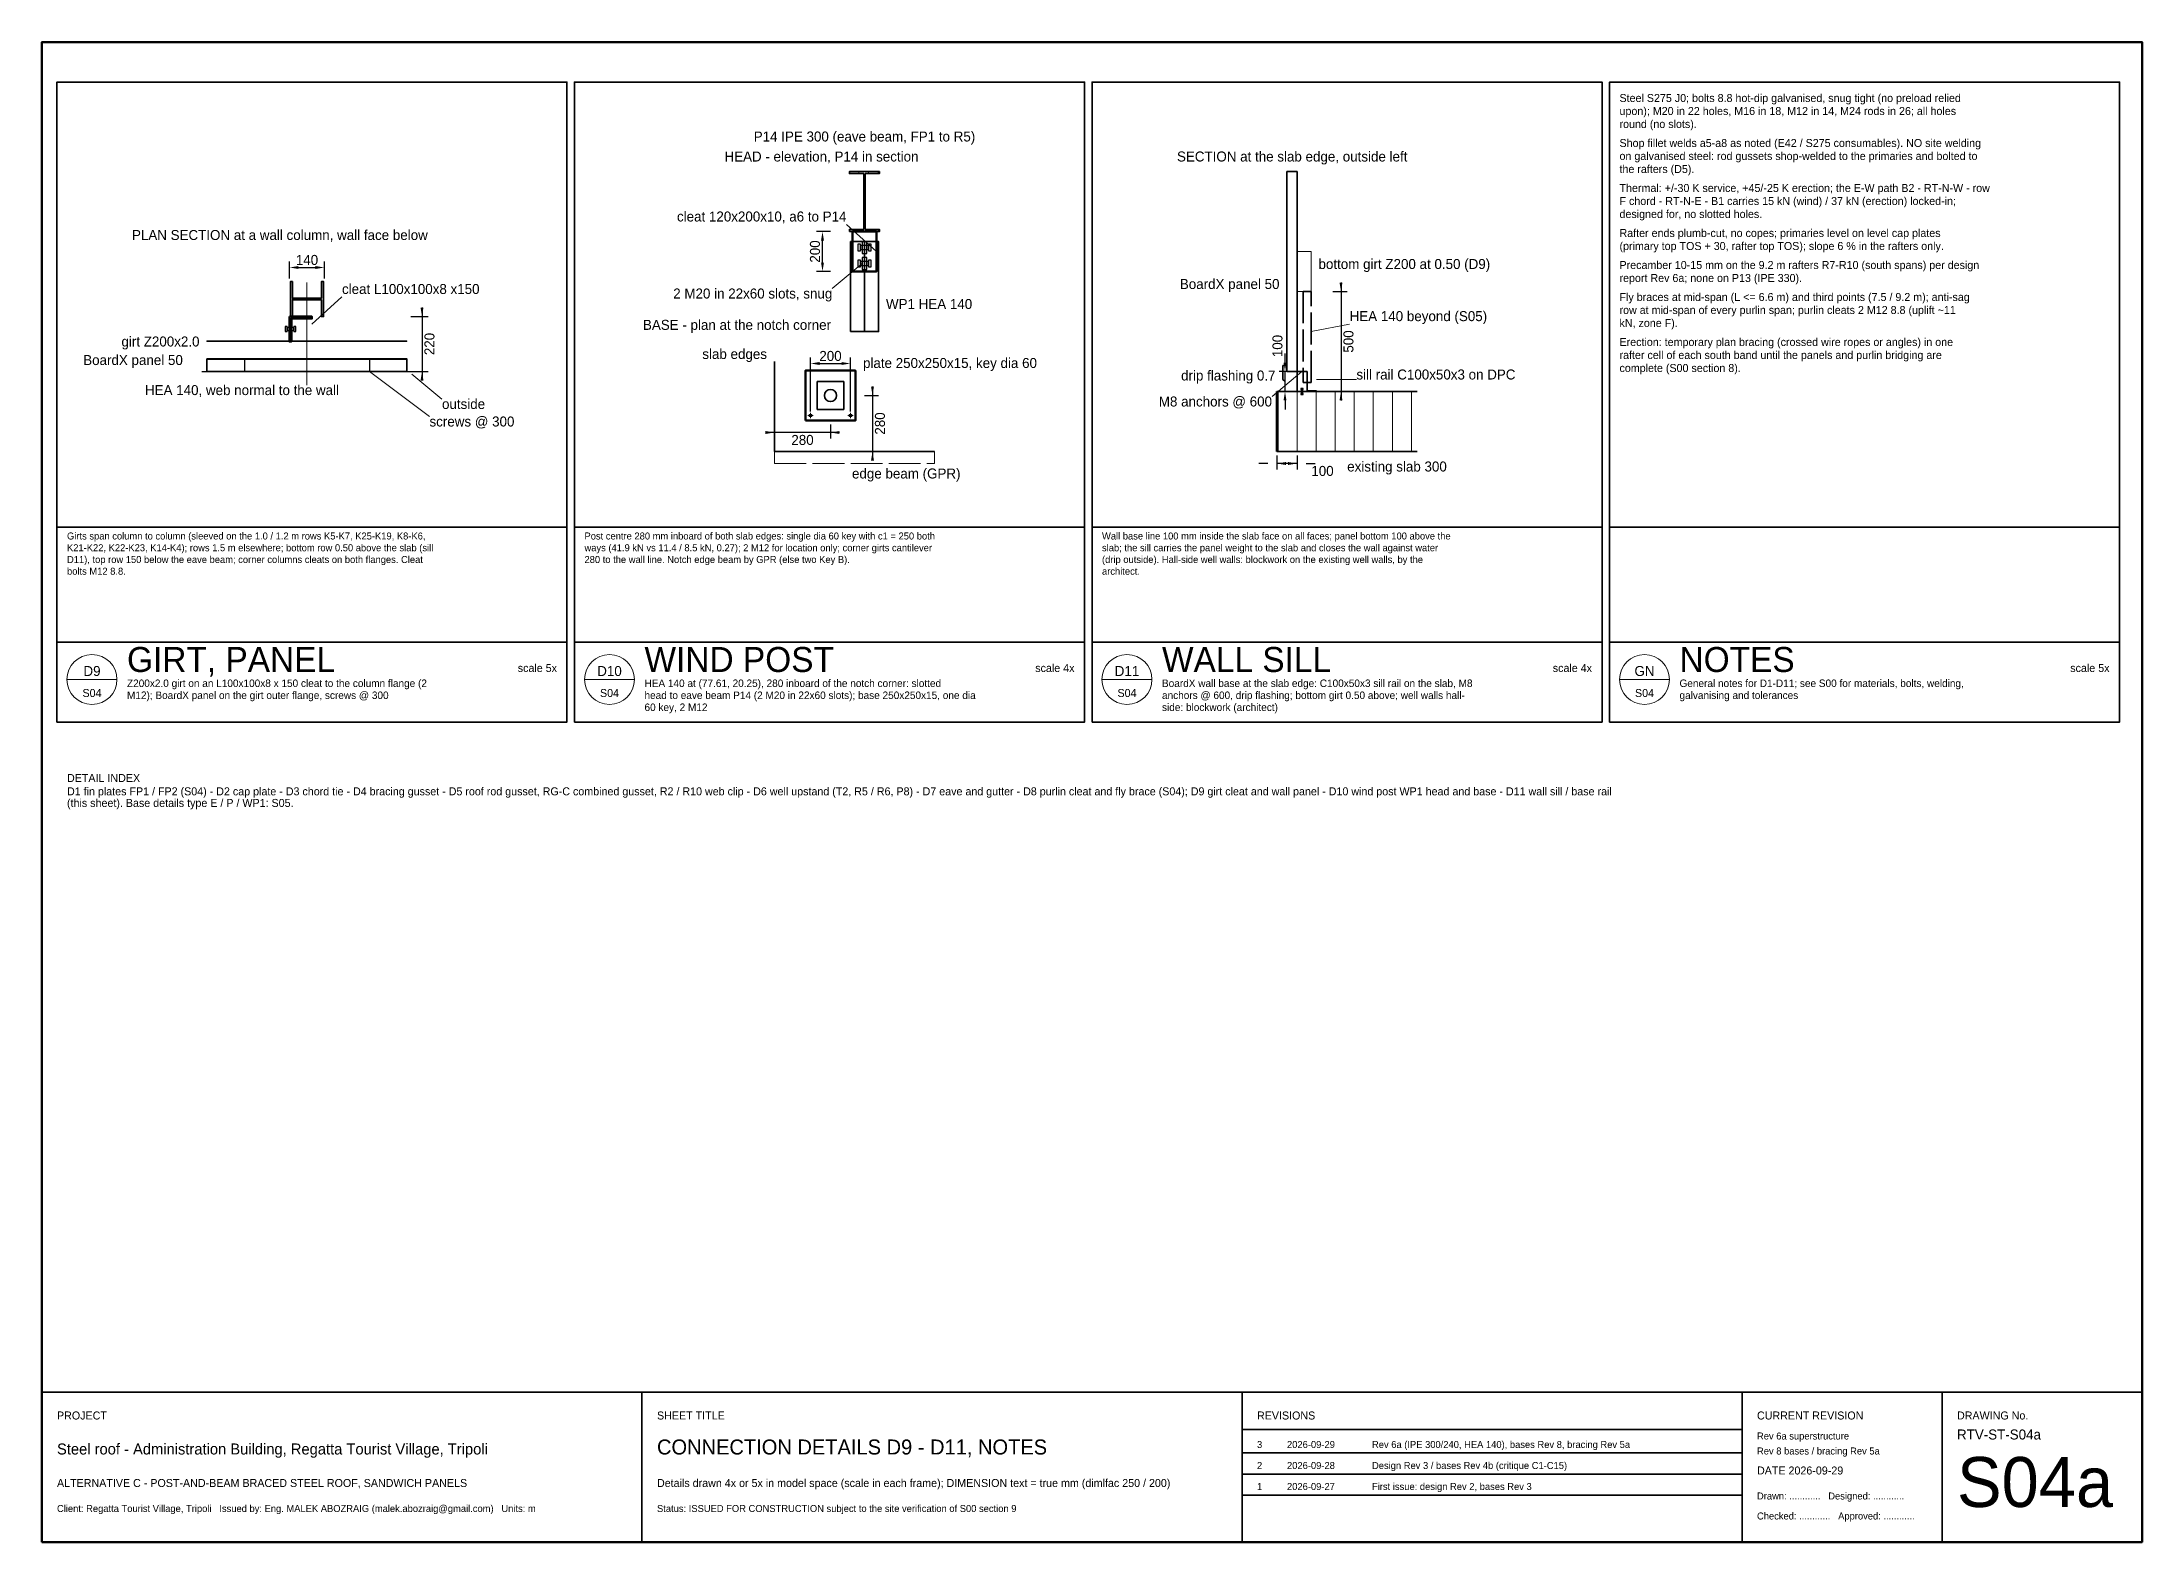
# Model space of a CAD drawing. Header units: metres. Extents: x 10 to 452, y 8 to 38.
# Drawn here: x 410 to 452, y 8 to 38 of the extents above; entities that cross this region are included whole.
import ezdxf
from ezdxf.enums import TextEntityAlignment as Align

# ---------------------------------------------------------------- set-up
doc = ezdxf.new("R2010")
doc.units = ezdxf.units.M
doc.header["$LTSCALE"] = 0.5
doc.linetypes.add('CENTER', pattern=[5.08, 3.175, -0.635, 0.635, -0.635])
doc.linetypes.add('DASHED', pattern=[1.524, 1.27, -0.254])
for name, color, linetype, lineweight in [('S-COL', 5, 'CONTINUOUS', 35), ('S-DETAIL', 7, 'CONTINUOUS', 25), ('S-DIM', 2, 'CONTINUOUS', 13), ('S-EXIST', 8, 'CONTINUOUS', 15), ('S-GRID', 9, 'CENTER', 13), ('S-HATCH', 8, 'CONTINUOUS', 9), ('S-LEADER', 7, 'CONTINUOUS', 13), ('S-PRIM', 1, 'CONTINUOUS', 50), ('S-PURL', 4, 'CONTINUOUS', 15), ('S-TEXT-DIM', 7, 'CONTINUOUS', 18), ('S-TEXT-NOTE', 7, 'CONTINUOUS', 18), ('S-TITLE', 7, 'CONTINUOUS', 35)]:
    doc.layers.add(name, color=color, linetype=linetype, lineweight=lineweight)
doc.dimstyles.new('S-MM', dxfattribs={"dimtxt": 0.2, "dimasz": 0.18, "dimexe": 0.12, "dimexo": 0.08, "dimgap": 0.05, "dimtad": 1, "dimdec": 0, "dimlfac": 250, "dimtxsty": 'Standard', "dimcen": 2.5, "dimclrd": 2, "dimclre": 2, "dimclrt": 7, "dimazin": 3, "dimtfac": 1, "dimtmove": 0, "dimatfit": 3, "dimlwd": -3})
doc.dimstyles.new('S-MM5', dxfattribs={"dimtxt": 0.2, "dimasz": 0.18, "dimexe": 0.12, "dimexo": 0.08, "dimgap": 0.05, "dimtad": 1, "dimdec": 0, "dimlfac": 200, "dimtxsty": 'Standard', "dimcen": 2.5, "dimclrd": 2, "dimclre": 2, "dimclrt": 7, "dimazin": 3, "dimtfac": 1, "dimtmove": 0, "dimatfit": 3, "dimlwd": -3})

msp = doc.modelspace()

# ---------------------------------------------------------------- hatches: boundary and pattern name
at = {"layer": 'S-HATCH'}
h = msp.add_hatch(dxfattribs=at)
h.set_pattern_fill('ANSI31', scale=0.06, angle=45)
h.paths.add_polyline_path([(426.15, 34.21), (426.75, 34.21), (426.75, 34.2528), (426.4642, 34.2528), (426.4642, 35.3672), (426.75, 35.3672), (426.75, 35.41), (426.15, 35.41), (426.15, 35.3672), (426.4358, 35.3672), (426.4358, 34.2528), (426.15, 34.2528)])
h = msp.add_hatch(dxfattribs=at)
h.set_pattern_fill('ANSI31', scale=0.06, angle=45)
h.paths.add_polyline_path([(414.9675, 32.51), (414.9675, 33.21), (415.01, 33.21), (415.01, 32.8738), (415.59, 32.8738), (415.59, 33.21), (415.6325, 33.21), (415.6325, 32.51), (415.59, 32.51), (415.59, 32.8462), (415.01, 32.8462), (415.01, 32.51)])
h = msp.add_hatch(dxfattribs=at)
h.set_pattern_fill('ANSI31', scale=0.12, angle=45)
h.paths.add_polyline_path([(434.7, 29.81), (437.5, 29.81), (437.5, 31.01), (434.7, 31.01)])

# ---------------------------------------------------------------- linework, layer by layer
at = {"layer": 'S-COL'}
msp.add_line((426.45, 32.21), (426.45, 34.01), dxfattribs=at)
at = {"layer": 'S-COL', "lineweight": 35}
for points in [[(426.17, 32.21), (426.73, 32.21), (426.73, 34.01), (426.17, 34.01)], [(414.9675, 32.51), (414.9675, 33.21), (415.01, 33.21), (415.01, 32.8738), (415.59, 32.8738), (415.59, 33.21), (415.6325, 33.21), (415.6325, 32.51), (415.59, 32.51), (415.59, 32.8462), (415.01, 32.8462), (415.01, 32.51)]]:
    msp.add_lwpolyline(points, close=True, dxfattribs=at)
at = {"layer": 'S-COL', "linetype": 'DASHED'}
for points in [[(435.22, 31.19), (435.38, 31.19), (435.38, 33.01), (435.22, 33.01)], [(425.504, 30.65), (426.036, 30.65), (426.036, 31.21), (425.504, 31.21)]]:
    msp.add_lwpolyline(points, close=True, dxfattribs=at)
at = {"layer": 'S-DETAIL', "linetype": 'DASHED'}
for p, q in [((414.05, 31.66), (414.05, 31.41)), ((416.55, 31.66), (416.55, 31.41))]:
    msp.add_line(p, q, dxfattribs=at)
at = {"layer": 'S-DETAIL'}
msp.add_line((413.2, 31.41), (417.4, 31.41), dxfattribs=at)
at = {"layer": 'S-DETAIL', "lineweight": 35}
for points in [[(434.9, 31.41), (435.1, 31.41), (435.1, 35.41), (434.9, 35.41)], [(413.3, 31.66), (417.3, 31.66), (417.3, 31.41), (413.3, 31.41)]]:
    msp.add_lwpolyline(points, close=True, dxfattribs=at)
at = {"layer": 'S-DETAIL', "lineweight": 50}
for points in [[(426.21, 33.41), (426.69, 33.41), (426.69, 34.21), (426.21, 34.21)], [(414.95, 32.51), (414.95, 32.01), (414.99, 32.01), (414.99, 32.47), (415.4, 32.47), (415.4, 32.51)], [(425.27, 30.43), (426.27, 30.43), (426.27, 31.43), (425.27, 31.43)]]:
    msp.add_lwpolyline(points, close=True, dxfattribs=at)
at = {"layer": 'S-DETAIL'}
for points in [[(426.318, 33.826), (426.37, 33.826), (426.37, 33.954), (426.318, 33.954)], [(426.318, 33.506), (426.37, 33.506), (426.37, 33.634), (426.318, 33.634)], [(426.37, 33.85), (426.53, 33.85), (426.53, 33.93), (426.37, 33.93)], [(426.37, 33.53), (426.53, 33.53), (426.53, 33.61), (426.37, 33.61)], [(426.406, 33.77), (426.494, 33.77), (426.494, 34.01), (426.406, 34.01)], [(426.406, 33.45), (426.494, 33.45), (426.494, 33.69), (426.406, 33.69)], [(426.53, 33.826), (426.582, 33.826), (426.582, 33.954), (426.53, 33.954)], [(426.53, 33.506), (426.582, 33.506), (426.582, 33.634), (426.53, 33.634)], [(414.866, 32.212), (414.905, 32.212), (414.905, 32.308), (414.866, 32.308)], [(414.905, 32.23), (415.035, 32.23), (415.035, 32.29), (414.905, 32.29)], [(415.035, 32.212), (415.074, 32.212), (415.074, 32.308), (415.035, 32.308)], [(435.1744, 31.05), (435.2256, 31.05), (435.2256, 31.0708), (435.1744, 31.0708)], [(435.1744, 30.9492), (435.2256, 30.9492), (435.2256, 30.97), (435.1744, 30.97)], [(435.184, 30.97), (435.216, 30.97), (435.216, 31.05), (435.184, 31.05)]]:
    msp.add_lwpolyline(points, close=True, dxfattribs=at)
at = {"layer": 'S-DETAIL', "lineweight": 35}
msp.add_lwpolyline([(434.86, 31.53), (434.82, 31.53), (434.82, 31.25), (434.86, 31.21)], dxfattribs=at)
msp.add_circle((425.77, 30.93), 0.12, dxfattribs=at)
at = {"layer": 'S-DETAIL'}
for centre in [(425.37, 30.53), (426.17, 30.53)]:
    msp.add_circle(centre, 0.028, dxfattribs=at)
at = {"layer": 'S-DIM'}
for p, q in [((410.5, 25.25), (411.5, 25.25)), ((420.85, 25.25), (421.85, 25.25)), ((431.2, 25.25), (432.2, 25.25)), ((441.55, 25.25), (442.55, 25.25))]:
    msp.add_line(p, q, dxfattribs=at)
for centre in [(411, 25.25), (421.35, 25.25), (431.7, 25.25), (442.05, 25.25)]:
    msp.add_circle(centre, 0.5, dxfattribs=at)
at = {"layer": 'S-EXIST', "lineweight": 35}
for p, q in [((424.65, 29.81), (424.65, 31.61)), ((434.7, 31.01), (437.5, 31.01)), ((424.65, 29.81), (427.85, 29.81)), ((434.7, 29.81), (437.5, 29.81))]:
    msp.add_line(p, q, dxfattribs=at)
at = {"layer": 'S-EXIST', "lineweight": 50}
msp.add_line((434.7, 31.01), (434.7, 29.81), dxfattribs=at)
at = {"layer": 'S-EXIST', "linetype": 'DASHED'}
msp.add_lwpolyline([(424.65, 29.57), (427.85, 29.57), (427.85, 29.81), (424.65, 29.81)], close=True, dxfattribs=at)
at = {"layer": 'S-GRID'}
for p, q in [((425.314, 30.53), (425.426, 30.53)), ((425.37, 30.474), (425.37, 30.586)), ((426.114, 30.53), (426.226, 30.53)), ((426.17, 30.474), (426.17, 30.586))]:
    msp.add_line(p, q, dxfattribs=at)
at = {"layer": 'S-LEADER'}
for p, q in [((426.69, 33.81), (426.09, 34.3529)), ((415.3, 33.19), (415.3, 31.1383)), ((426.406, 33.57), (425.806, 33.07)), ((415.4, 32.36), (416, 32.9029)), ((435.38, 32.21), (436.1527, 32.36)), ((416.55, 31.41), (417.75, 30.51)), ((417.4, 31.36), (418, 30.86)), ((435.2, 31.41), (434.6, 30.91)), ((435.488, 31.25), (436.288, 31.25))]:
    msp.add_line(p, q, dxfattribs=at)
at = {"layer": 'S-PRIM', "lineweight": 35}
msp.add_lwpolyline([(426.15, 34.21), (426.75, 34.21), (426.75, 34.2528), (426.4642, 34.2528), (426.4642, 35.3672), (426.75, 35.3672), (426.75, 35.41), (426.15, 35.41), (426.15, 35.3672), (426.4358, 35.3672), (426.4358, 34.2528), (426.15, 34.2528)], close=True, dxfattribs=at)
at = {"layer": 'S-PURL'}
for points in [[(435.1, 33.01), (435.38, 33.01), (435.38, 33.81), (435.1, 33.81)], [(413.3, 32.01), (417.3, 32.01), (417.3, 32.02), (413.3, 32.02)], [(413.3, 31.66), (417.3, 31.66), (417.3, 31.67), (413.3, 31.67)]]:
    msp.add_lwpolyline(points, close=True, dxfattribs=at)
at = {"layer": 'S-PURL', "lineweight": 35}
msp.add_lwpolyline([(435.1, 31.01), (435.1, 31.41), (435.3, 31.41), (435.3, 31.022), (435.488, 31.022), (435.488, 31.01)], close=True, dxfattribs=at)
at = {"layer": 'S-TITLE'}
for p, q in [((410.3, 28.3), (420.5, 28.3)), ((420.65, 28.3), (430.85, 28.3)), ((431, 28.3), (441.2, 28.3)), ((441.35, 28.3), (451.55, 28.3)), ((410.3, 26), (420.5, 26)), ((420.65, 26), (430.85, 26)), ((431, 26), (441.2, 26)), ((441.35, 26), (451.55, 26)), ((410, 11), (452, 11)), ((422, 8), (422, 11)), ((434, 8), (434, 11)), ((444, 8), (444, 11)), ((448, 8), (448, 11)), ((434, 10.25), (444, 10.25)), ((434, 9.78), (444, 9.78)), ((434, 9.36), (444, 9.36)), ((434, 8.94), (444, 8.94))]:
    msp.add_line(p, q, dxfattribs=at)
at = {"layer": 'S-TITLE', "lineweight": 70}
msp.add_lwpolyline([(410, 8), (452, 8), (452, 38), (410, 38)], close=True, dxfattribs=at)
at = {"layer": 'S-TITLE', "lineweight": 35}
for points in [[(410.3, 24.4), (420.5, 24.4), (420.5, 37.2), (410.3, 37.2)], [(420.65, 24.4), (430.85, 24.4), (430.85, 37.2), (420.65, 37.2)], [(431, 24.4), (441.2, 24.4), (441.2, 37.2), (431, 37.2)], [(441.35, 24.4), (451.55, 24.4), (451.55, 37.2), (441.35, 37.2)]]:
    msp.add_lwpolyline(points, close=True, dxfattribs=at)

# ---------------------------------------------------------------- texts
at = {"layer": 'S-TEXT-DIM'}
for s, height, p in [('P14 IPE 300 (eave beam, FP1 to R5)', 0.2, (426.45, 36.01)), ('HEA 140, web normal to the wall', 0.2, (414, 30.9383)), ('existing slab 300', 0.2, (437.1, 29.41)), ('D9', 0.2, (411, 25.32)), ('D10', 0.2, (421.35, 25.32)), ('D11', 0.2, (431.7, 25.32)), ('GN', 0.2, (442.05, 25.32)), ('S04', 0.16, (411, 24.9)), ('S04', 0.16, (421.35, 24.9)), ('S04', 0.16, (431.7, 24.9)), ('S04', 0.16, (442.05, 24.9))]:
    msp.add_text(s, height=height, dxfattribs=at).set_placement(p, align=Align.CENTER)
for s, p in [('cleat 120x200x10, a6 to P14', (426.09, 34.41)), ('BoardX panel 50', (434.75, 33.06)), ('2 M20 in 22x60 slots, snug', (425.806, 32.87)), ('girt Z200x2.0', (413.15, 31.91)), ('BoardX panel 50', (412.817, 31.5394)), ('slab edges', (424.5, 31.66)), ('drip flashing 0.7', (434.67, 31.23)), ('M8 anchors @ 600', (434.6, 30.71))]:
    msp.add_text(s, height=0.2, dxfattribs=at).set_placement(p, align=Align.RIGHT)
for s, p in [('bottom girt Z200 at 0.50 (D9)', (435.53, 33.46)), ('cleat L100x100x8 x150', (416, 32.96)), ('WP1 HEA 140', (426.88, 32.66)), ('HEA 140 beyond (S05)', (436.1527, 32.4171)), ('plate 250x250x15, key dia 60', (426.42, 31.48)), ('sill rail C100x50x3 on DPC', (436.288, 31.25)), ('outside', (418, 30.66)), ('screws @ 300', (417.75, 30.31)), ('edge beam (GPR)', (426.2, 29.27))]:
    msp.add_text(s, height=0.2, dxfattribs=at).set_placement(p)
at = {"layer": 'S-TEXT-NOTE'}
for s, height, p in [('Steel S275 J0; bolts 8.8 hot-dip galvanised, snug tight (no preload relied', 0.16, (441.55, 36.8)), ('upon); M20 in 22 holes, M16 in 18, M12 in 14, M24 rods in 26; all holes', 0.16, (441.55, 36.54)), ('round (no slots).', 0.16, (441.55, 36.28)), ('HEAD - elevation, P14 in section', 0.2, (423.65, 35.61)), ('SECTION at the slab edge, outside left', 0.2, (432.7, 35.61)), ('on galvanised steel: rod gussets shop-welded to the primaries and bolted to', 0.16, (441.55, 35.64)), ('Shop fillet welds a5-a8 as noted (E42 / S275 consumables). NO site welding', 0.16, (441.55, 35.9)), ('the rafters (D5).', 0.16, (441.55, 35.38)), ('Thermal: +/-30 K service, +45/-25 K erection; the E-W path B2 - RT-N-W - row', 0.16, (441.55, 35)), ('F chord - RT-N-E - B1 carries 15 kN (wind) / 37 kN (erection) locked-in;', 0.16, (441.55, 34.74)), ('designed for, no slotted holes.', 0.16, (441.55, 34.48)), ('PLAN SECTION at a wall column, wall face below', 0.2, (411.8, 34.04)), ('Rafter ends plumb-cut, no copes; primaries level on level cap plates', 0.16, (441.55, 34.1)), ('(primary top TOS + 30, rafter top TOS); slope 6 % in the rafters only.', 0.16, (441.55, 33.84)), ('Precamber 10-15 mm on the 9.2 m rafters R7-R10 (south spans) per design', 0.16, (441.55, 33.46)), ('report Rev 6a; none on P13 (IPE 330).', 0.16, (441.55, 33.2)), ('Fly braces at mid-span (L <= 6.6 m) and third points (7.5 / 9.2 m); anti-sag', 0.16, (441.55, 32.82)), ('row at mid-span of every purlin span; purlin cleats 2 M12 8.8 (uplift ~11', 0.16, (441.55, 32.56)), ('kN, zone F).', 0.16, (441.55, 32.3)), ('Erection: temporary plan bracing (crossed wire ropes or angles) in one', 0.16, (441.55, 31.92)), ('complete (S00 section 8).', 0.16, (441.55, 31.4)), ('rafter cell of each south band until the panels and purlin bridging are', 0.16, (441.55, 31.66)), ('Girts span column to column (sleeved on the 1.0 / 1.2 m rows K5-K7, K25-K19, K8-K6,', 0.14, (410.5, 28.05)), ('Post centre 280 mm inboard of both slab edges: single dia 60 key with c1 = 250 both', 0.14, (420.85, 28.05)), ('Wall base line 100 mm inside the slab face on all faces; panel bottom 100 above the', 0.14, (431.2, 28.05)), ('K21-K22, K22-K23, K14-K4); rows 1.5 m elsewhere; bottom row 0.50 above the slab (sill', 0.14, (410.5, 27.815)), ('D11), top row 150 below the eave beam; corner columns cleats on both flanges. Cleat', 0.14, (410.5, 27.58)), ('ways (41.9 kN vs 11.4 / 8.5 kN, 0.27); 2 M12 for location only; corner girts cantilever', 0.14, (420.85, 27.815)), ('280 to the wall line. Notch edge beam by GPR (else two Key B).', 0.14, (420.85, 27.58)), ('slab; the sill carries the panel weight to the slab and closes the wall against water', 0.14, (431.2, 27.815)), ('(drip outside). Hall-side well walls: blockwork on the existing well walls, by the', 0.14, (431.2, 27.58)), ('bolts M12 8.8.', 0.14, (410.5, 27.345)), ('architect.', 0.14, (431.2, 27.345)), ('GIRT, PANEL', 0.5, (411.7, 25.4)), ('WIND POST', 0.5, (422.05, 25.4)), ('WALL SILL', 0.5, (432.4, 25.4)), ('NOTES', 0.5, (442.75, 25.4)), ('Z200x2.0 girt on an L100x100x8 x 150 cleat to the column flange (2', 0.15, (411.7, 25.1)), ('HEA 140 at (77.61, 20.25), 280 inboard of the notch corner: slotted', 0.15, (422.05, 25.1)), ('BoardX wall base at the slab edge: C100x50x3 sill rail on the slab, M8', 0.15, (432.4, 25.1)), ('General notes for D1-D11; see S00 for materials, bolts, welding,', 0.15, (442.75, 25.1)), ('M12); BoardX panel on the girt outer flange, screws @ 300', 0.15, (411.7, 24.86)), ('head to eave beam P14 (2 M20 in 22x60 slots); base 250x250x15, one dia', 0.15, (422.05, 24.86)), ('anchors @ 600, drip flashing; bottom girt 0.50 above; well walls hall-', 0.15, (432.4, 24.86)), ('galvanising and tolerances', 0.15, (442.75, 24.86)), ('60 key, 2 M12', 0.15, (422.05, 24.62)), ('side: blockwork (architect)', 0.15, (432.4, 24.62)), ('DETAIL INDEX', 0.16, (410.5, 23.2)), ('D1 fin plates FP1 / FP2 (S04) - D2 cap plate - D3 chord tie - D4 bracing gusset - D5 roof rod gusset, RG-C combined gusset, R2 / R10 web clip - D6 well upstand (T2, R5 / R6, P8) - D7 eave and gutter - D8 purlin cleat and fly brace (S04); D9 girt cleat and wall panel - D10 wind post WP1 head and base - D11 wall sill / base rail', 0.16, (410.5, 22.9332)), ('(this sheet). Base details type E / P / WP1: S05.', 0.16, (410.5, 22.7012)), ('PROJECT', 0.16, (410.3, 10.45)), ('SHEET TITLE', 0.16, (422.3, 10.45)), ('REVISIONS', 0.16, (434.3, 10.45)), ('CURRENT REVISION', 0.16, (444.3, 10.45)), ('DRAWING No.', 0.16, (448.3, 10.45)), ('Rev 6a superstructure', 0.14, (444.3, 10.05)), ('RTV-ST-S04a', 0.2, (448.3, 10.05)), ('Steel roof - Administration Building, Regatta Tourist Village, Tripoli', 0.22, (410.3, 9.75)), ('CONNECTION DETAILS D9 - D11, NOTES', 0.3, (422.3, 9.75)), ('3', 0.14, (434.3, 9.88)), ('2026-09-29', 0.14, (434.9, 9.88)), ('Rev 6a (IPE 300/240, HEA 140), bases Rev 8, bracing Rev 5a', 0.14, (436.6, 9.88)), ('Rev 8 bases / bracing Rev 5a', 0.14, (444.3, 9.75)), ('S04a', 1, (448.3, 8.7)), ('ALTERNATIVE C - POST-AND-BEAM BRACED STEEL ROOF, SANDWICH PANELS', 0.16, (410.3, 9.1)), ('Details drawn 4x or 5x in model space (scale in each frame); DIMENSION text = true mm (dimlfac 250 / 200)', 0.16, (422.3, 9.1)), ('2', 0.14, (434.3, 9.46)), ('2026-09-28', 0.14, (434.9, 9.46)), ('Design Rev 3 / bases Rev 4b (critique C1-C15)', 0.14, (436.6, 9.46)), ('DATE 2026-09-29', 0.16, (444.3, 9.35)), ('1', 0.14, (434.3, 9.04)), ('2026-09-27', 0.14, (434.9, 9.04)), ('First issue: design Rev 2, bases Rev 3', 0.14, (436.6, 9.04)), ('Drawn: ............   Designed: ............', 0.14, (444.3, 8.85)), ('Client: Regatta Tourist Village, Tripoli   Issued by: Eng. MALEK ABOZRAIG (malek.abozraig@gmail.com)   Units: m', 0.14, (410.3, 8.6)), ('Status: ISSUED FOR CONSTRUCTION subject to the site verification of S00 section 9', 0.14, (422.3, 8.6)), ('Checked: ............   Approved: ............', 0.14, (444.3, 8.45))]:
    msp.add_text(s, height=height, dxfattribs=at).set_placement(p)
msp.add_text('BASE - plan at the notch corner', height=0.2, dxfattribs=at).set_placement((423.9, 32.243), align=Align.CENTER)
for s, p in [('scale 5x', (420.3, 25.4)), ('scale 4x', (430.65, 25.4)), ('scale 4x', (441, 25.4)), ('scale 5x', (451.35, 25.4))]:
    msp.add_text(s, height=0.16, dxfattribs=at).set_placement(p, align=Align.RIGHT)

# ---------------------------------------------------------------- dimensions: what is measured, and where the dimension line sits
at = {"layer": 'S-DIM'}
for base, p1, p2, dimstyle in [((425.61, 33.41), (425.85, 33.41), (425.85, 34.21), 'S-MM'), ((435.98, 33.01), (435.74, 33.01), (435.74, 31.01), 'S-MM'), ((417.6, 32.51), (417.3, 32.51), (417.3, 31.41), 'S-MM5'), ((426.61, 30.93), (426.37, 30.93), (426.37, 29.81), 'S-MM')]:
    msp.add_linear_dim(base=base, p1=p1, p2=p2, angle=90, dimstyle=dimstyle, override={"dimtxt": 0.2}, dxfattribs=at).render()
for base, p1, p2, dimstyle in [((414.95, 33.49), (414.95, 33.19), (415.65, 33.19), 'S-MM5'), ((425.37, 31.57), (425.37, 30.53), (426.17, 30.53), 'S-MM'), ((425.77, 30.19), (425.77, 30.43), (424.65, 30.43), 'S-MM')]:
    msp.add_linear_dim(base=base, p1=p1, p2=p2, dimstyle=dimstyle, override={"dimtxt": 0.2}, dxfattribs=at).render()
msp.add_linear_dim(base=(434.86, 31.01), p1=(435.1, 31.01), p2=(435.1, 31.41), angle=90, location=(434.71, 31.92), dimstyle='S-MM', override={"dimtxt": 0.2, "dimtmove": 2}, dxfattribs=at).render()
msp.add_linear_dim(base=(435.1, 29.57), p1=(435.1, 29.81), p2=(434.7, 29.81), location=(435.61, 29.42), dimstyle='S-MM', override={"dimtxt": 0.2, "dimtmove": 2}, dxfattribs=at).render()

doc.saveas('drawing.dxf')
